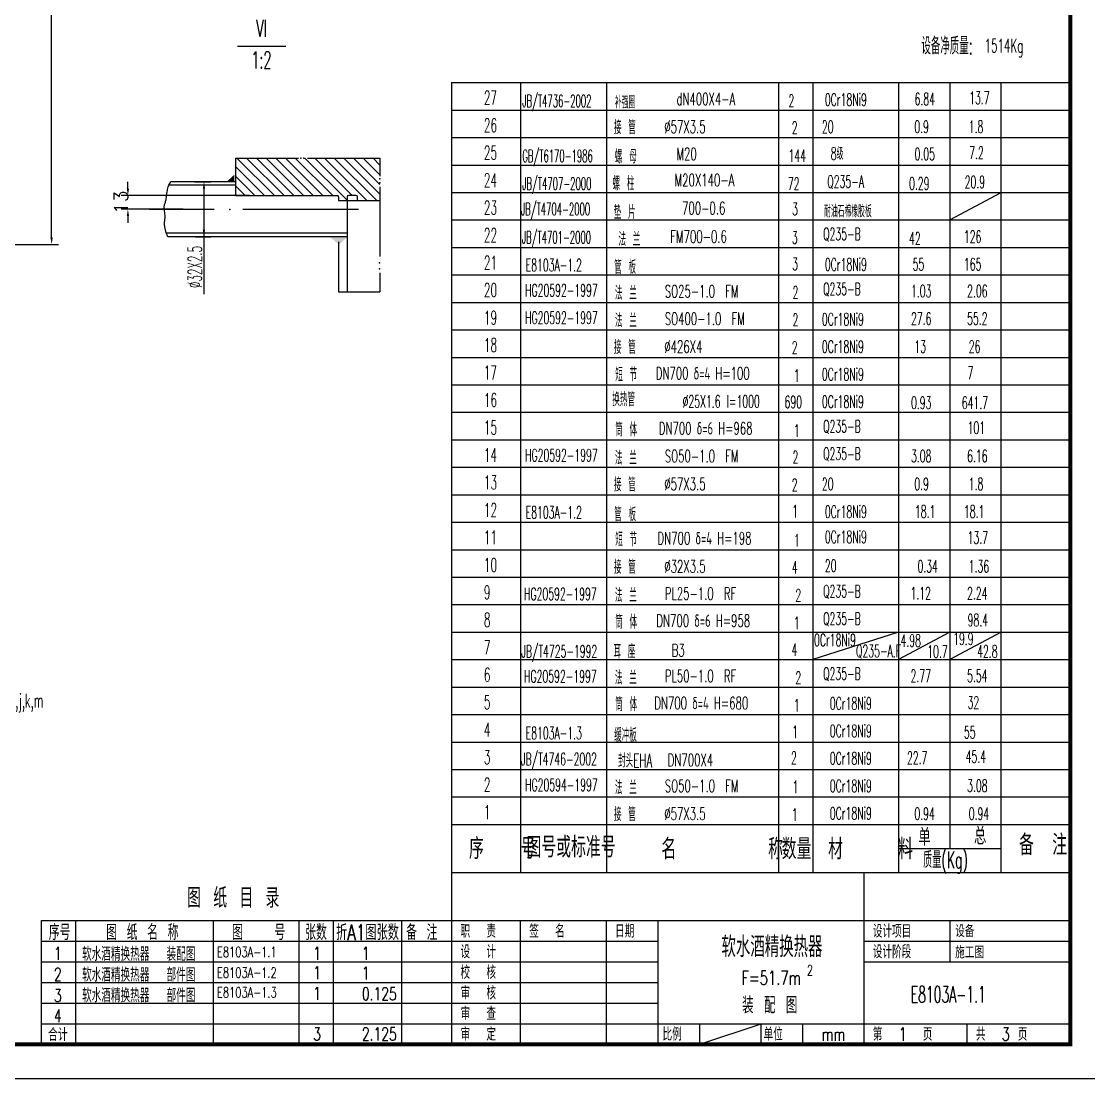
# Model space of a CAD drawing. Header units: millimetres. Extents: x 883 to 5635, y 546 to 4751.
# Drawn here: x 2276 to 3829, y 546 to 2085 of the extents above; entities that cross this region are included whole.
import ezdxf
from ezdxf.enums import TextEntityAlignment as Align

# ---------------------------------------------------------------- set-up
doc = ezdxf.new("R2010")
doc.units = ezdxf.units.MM
for name, color, linetype in [('1', 2, 'Continuous'), ('1轮廓实线层', 1, 'Continuous'), ('2', 1, 'Continuous'), ('6', 2, 'Continuous'), ('CDR_DIM', 7, 'Continuous'), ('CDR_DWG1', 1, 'Continuous'), ('CDR_TEXT', 7, 'Continuous'), ('TEXT', 2, 'Continuous')]:
    doc.layers.add(name, color=color, linetype=linetype)
doc.styles.add('HZ', font='romans', dxfattribs={"width": 0.75, "bigfont": 'HZ'})
doc.styles.add('HZTXT', font='txt', dxfattribs={"width": 0.75, "bigfont": 'HZTXT'})
doc.styles.get("Standard").update_dxf_attribs({"font": 'txt', "bigfont": 'gbcbig.shx'})

msp = doc.modelspace()

# ---------------------------------------------------------------- linework, layer by layer
for p, q in [((2320, 1770.4), (2320, 4336.4)), ((2590.6, 2048.9), (2660.7, 2048.9)), ((2587.7, 1886), (2679.3, 1886)), ((2692.3, 1886), (2797.8, 1886)), ((2797.8, 1886), (2797.8, 1859.5)), ((2431, 1841.6), (2431, 1851.6)), ((2490.7, 1846.4), (2491.9, 1848.9)), ((2491.9, 1848.9), (2493.4, 1851.6)), ((2487.5, 1832.2), (2487.7, 1833.8)), ((2487.7, 1833.8), (2487.9, 1835.4)), ((2487.9, 1835.4), (2488.1, 1837)), ((2488.1, 1837), (2488.4, 1838.7)), ((2488.4, 1838.7), (2488.7, 1840.4)), ((2488.7, 1840.4), (2489.2, 1842.2)), ((2489.2, 1842.2), (2489.8, 1844.2)), ((2489.8, 1844.2), (2490.7, 1846.4)), ((2797.8, 1844.3), (2797.8, 1742.9)), ((3627.2, 1795.9), (3701.8, 1835.9)), ((2607.8, 1831.6), (2421, 1831.6)), ((2484, 1816), (2484.2, 1817.2)), ((2484.2, 1817.2), (2484.5, 1818.3)), ((2484.5, 1818.3), (2484.8, 1819.5)), ((2484.8, 1819.5), (2485.1, 1820.6)), ((2485.1, 1820.6), (2485.5, 1821.8)), ((2485.5, 1821.8), (2485.8, 1823.1)), ((2485.8, 1823.1), (2486.2, 1824.4)), ((2486.2, 1824.4), (2486.5, 1825.9)), ((2486.5, 1825.9), (2486.8, 1827.4)), ((2486.8, 1827.4), (2487, 1828.9)), ((2487, 1828.9), (2487.3, 1830.5)), ((2487.3, 1830.5), (2487.5, 1832.2)), ((2511.2, 1811.6), (2421, 1811.6)), ((2431, 1801.6), (2431, 1791.6)), ((2483.9, 1814.7), (2484, 1816)), ((2483.9, 1813.4), (2483.9, 1814.7)), ((2484, 1811.9), (2483.9, 1813.4)), ((2484.2, 1810.3), (2484, 1811.9)), ((2484.5, 1808.6), (2484.2, 1810.3)), ((2484.7, 1806.8), (2484.5, 1808.6)), ((2485, 1804.9), (2484.7, 1806.8)), ((2485.2, 1803), (2485, 1804.9)), ((2485.2, 1801), (2485.2, 1803)), ((2484.5, 1792.1), (2484.7, 1794.6)), ((2484.5, 1789.2), (2484.5, 1792.1)), ((2484.8, 1785.8), (2484.5, 1789.2)), ((2484.7, 1794.6), (2485, 1796.8)), ((2485, 1796.8), (2485.2, 1799)), ((2485.2, 1799), (2485.2, 1801)), ((2485.6, 1781.8), (2484.8, 1785.8)), ((2486.9, 1777.1), (2485.6, 1781.8)), ((2488.9, 1771.6), (2486.9, 1777.1)), ((1906.6, 1760.4), (2330, 1760.4)), ((2797.8, 1719.2), (2797.8, 1691.2)), ((2737.7, 1691.2), (2797.8, 1691.2)), ((3552.5, 1195.9), (3427.5, 1155.9))]:
    msp.add_line(p, q)
at = {"color": 0}
for p, q in [((2644.1, 1831.6), (2589.7, 1886)), ((2658.3, 1831.6), (2603.8, 1886)), ((2672.4, 1831.6), (2618, 1886)), ((2686.6, 1831.6), (2632.1, 1886)), ((2700.7, 1831.6), (2646.3, 1886)), ((2714.8, 1831.6), (2660.4, 1886)), ((2729, 1831.6), (2674.5, 1886)), ((2750.6, 1824.1), (2688.7, 1886)), ((2757.3, 1831.6), (2702.8, 1886)), ((2778.9, 1824.1), (2717, 1886)), ((2793.1, 1824.1), (2731.1, 1886)), ((2797.8, 1833.5), (2745.3, 1886)), ((2797.8, 1847.7), (2759.4, 1886)), ((2797.8, 1861.8), (2773.5, 1886)), ((2797.8, 1875.9), (2787.7, 1886)), ((2630, 1831.6), (2587.7, 1873.9)), ((2615.8, 1831.6), (2587.7, 1859.7)), ((2601.7, 1831.6), (2587.7, 1845.6))]:
    msp.add_line(p, q, dxfattribs=at)
at = {"color": 0, "linetype": 'ByBlock'}
for p, q in [((2528, 1851.6), (2551.7, 1851.6)), ((2541.7, 1841.6), (2541.7, 1687.8)), ((2529.3, 1771.6), (2551.7, 1771.6))]:
    msp.add_line(p, q, dxfattribs=at)
at = {"color": 7}
for p, q in [((2305.4, 745.9), (2901.8, 745.9)), ((2305.4, 715.9), (2901.8, 715.9)), ((2305.4, 685.9), (2901.8, 685.9)), ((2305.4, 655.9), (2901.8, 655.9)), ((2305.4, 625.9), (2901.8, 625.9)), ((2305.4, 595.9), (2901.8, 595.9))]:
    msp.add_line(p, q, dxfattribs=at)
for p in [(2682.7, 1885.9), (2686.8, 1885.9), (2797.7, 1855.9), (2797.7, 1850.1), (2579.5, 1811.3), (2797.3, 1733.7), (2797.3, 1724.7)]:
    msp.add_point(p)
at = {"color": 0, "linetype": 'ByBlock'}
for points in [[(2540, 1841.6), (2543.3, 1841.6), (2541.7, 1851.6)], [(2540, 1781.6), (2543.3, 1781.6), (2541.7, 1771.6)]]:
    msp.add_solid(points, dxfattribs=at)
for points in [[(2586, 1861.9), (2586, 1852.8), (2575.1, 1851.9)], [(2750.1, 1771.2), (2738.4, 1760.2), (2724.7, 1771.2)]]:
    msp.add_solid(points)
at = {"lineweight": 0}
for points in [[(2429.4, 1841.6), (2432.7, 1841.6), (2431, 1831.6)], [(2429.4, 1801.6), (2432.7, 1801.6), (2431, 1811.6)], [(2318.3, 1770.4), (2321.7, 1770.4), (2320, 1760.4)]]:
    msp.add_solid(points, dxfattribs=at)
at = {"layer": '1'}
for p, q in [((3502.5, 595.9), (3502.5, 845.9)), ((2355.4, 593.4), (2355.4, 775.9)), ((2555.4, 593.4), (2555.4, 775.9)), ((2680.4, 593.4), (2680.4, 775.9)), ((2730.4, 593.4), (2730.4, 775.9)), ((2829.7, 593.4), (2829.7, 775.9)), ((2902.5, 775.9), (3802.5, 775.9)), ((3002.5, 595.9), (3002.5, 775.9)), ((3127.5, 595.9), (3127.5, 775.9)), ((3202.5, 595.9), (3202.5, 775.9)), ((3627.5, 715.9), (3627.5, 775.9)), ((2902.5, 745.9), (3202.5, 745.9)), ((3502.5, 745.9), (3802.5, 745.9)), ((2902.5, 715.9), (3202.5, 715.9)), ((3502.5, 715.9), (3802.5, 715.9)), ((2902.5, 685.9), (3202.5, 685.9)), ((2902.5, 655.9), (3202.5, 655.9)), ((2902.5, 625.9), (3802.5, 625.9)), ((3263.1, 595.9), (3263.1, 625.9)), ((3263.1, 595.9), (3352.5, 625.9)), ((3352.5, 595.9), (3352.5, 625.9)), ((3413.1, 595.9), (3413.1, 625.9)), ((3652.5, 595.9), (3652.5, 625.9))]:
    msp.add_line(p, q, dxfattribs=at)
at = {"layer": '1轮廓实线层'}
for p, q in [((2901.8, 1995.9), (2901.8, 595.9)), ((2587.7, 1886), (2587.7, 1831.6)), ((2587.7, 1851.6), (2493.4, 1851.6)), ((2587.7, 1846.6), (2490.8, 1846.6)), ((2587.7, 1831.6), (2735.7, 1831.6)), ((2737.7, 1829.6), (2737.7, 1824.1)), ((2737.7, 1824.1), (2797.8, 1824.1)), ((2750.2, 1829.6), (2750.2, 1824.1)), ((2750.2, 1824.1), (2750.2, 1691.2)), ((2763.2, 1831.6), (2752.2, 1831.6)), ((2765.2, 1824.1), (2765.2, 1829.6)), ((2750.2, 1776.6), (2487.1, 1776.6)), ((2750.2, 1771.6), (2488.9, 1771.6)), ((2737.7, 1764.1), (2737.7, 1691.2)), ((2903, 845.9), (3802.5, 845.9)), ((2305.4, 593.4), (2305.4, 775.9)), ((2305.4, 775.9), (2901.8, 775.9))]:
    msp.add_line(p, q, dxfattribs=at)
for centre, start, end in [((2735.7, 1829.6), 0, 90), ((2752.2, 1829.6), 90, 180), ((2763.2, 1829.6), 0, 90)]:
    msp.add_arc(centre, 2, start, end, dxfattribs=at)
at = {"layer": '2'}
for p, q in [((2461.8, 1811.6), (2556.7, 1811.6)), ((2598.1, 1811.6), (2766.8, 1811.6)), ((2902.5, 595.9), (3802.5, 595.9))]:
    msp.add_line(p, q, dxfattribs=at)
at = {"layer": '2', "color": 7}
msp.add_line((2305.4, 775.9), (2901.8, 775.9), dxfattribs=at)
at = {"layer": '6'}
msp.add_line((882.5, 545.9), (3852.5, 545.9), dxfattribs=at)
at = {"layer": '6', "const_width": 6.02}
msp.add_lwpolyline([(1007.5, 595.9), (3802.5, 595.9), (3802.5, 4700.9), (1007.5, 4700.9)], close=True, dxfattribs=at)
at = {"layer": 'CDR_DIM'}
for p, q in [((2901.8, 1995.9), (3802.5, 1995.9)), ((3002.5, 1995.9), (3002.5, 845.9)), ((3127.5, 1995.9), (3127.5, 845.9)), ((3377.5, 1995.9), (3377.5, 845.9)), ((3427.5, 1995.9), (3427.5, 845.9)), ((3552.5, 1995.9), (3552.5, 845.9)), ((3701.8, 845.9), (3701.8, 1995.9)), ((2901.8, 1955.9), (3802.5, 1955.9)), ((2901.8, 1955.9), (3802.5, 1955.9)), ((2901.8, 1955.9), (3802.5, 1955.9)), ((2901.8, 1915.9), (3802.5, 1915.9)), ((2901.8, 1915.9), (3802.5, 1915.9)), ((2901.8, 1875.9), (3802.5, 1875.9)), ((2901.8, 1835.9), (3802.5, 1835.9)), ((2901.8, 1795.9), (3802.5, 1795.9)), ((2901.8, 1755.9), (3802.5, 1755.9)), ((2901.8, 1715.9), (3802.5, 1715.9)), ((2901.8, 1675.9), (3802.5, 1675.9)), ((2901.8, 1635.9), (3802.5, 1635.9)), ((2901.8, 1595.9), (3802.5, 1595.9)), ((2901.8, 1555.9), (3802.5, 1555.9)), ((2901.8, 1515.9), (3802.5, 1515.9)), ((2901.8, 1475.9), (3802.5, 1475.9)), ((2901.8, 1435.9), (3802.5, 1435.9)), ((2901.8, 1395.9), (3802.5, 1395.9)), ((2901.8, 1355.9), (3802.5, 1355.9)), ((2901.8, 1315.9), (3802.5, 1315.9)), ((2901.8, 1275.9), (3802.5, 1275.9)), ((2901.8, 1235.9), (3802.5, 1235.9)), ((2901.8, 1195.9), (3802.5, 1195.9)), ((3627.2, 1195.9), (3552.5, 1155.9)), ((3701.8, 1195.9), (3627.2, 1155.9)), ((2901.8, 1155.9), (3802.5, 1155.9)), ((2901.8, 1115.9), (3802.5, 1115.9)), ((2901.8, 1075.9), (3802.5, 1075.9)), ((2901.8, 1035.9), (3802.5, 1035.9)), ((2901.8, 995.9), (3802.5, 995.9)), ((2901.8, 955.9), (3802.5, 955.9)), ((2901.8, 915.9), (3802.5, 915.9)), ((3552.5, 880.9), (3701.8, 880.9))]:
    msp.add_line(p, q, dxfattribs=at)
at = {"layer": 'CDR_DWG1'}
msp.add_line((3802.5, 1715.9), (3802.5, 845.9), dxfattribs=at)
at = {"layer": 'CDR_TEXT'}
msp.add_line((3627.2, 1995.9), (3627.2, 880.9), dxfattribs=at)
at = {"layer": 'DEFPOINTS', "color": 0, "linetype": 'ByBlock'}
for p in [(2528, 1851.6), (2529.2, 1771.6), (2541.7, 1771.6)]:
    msp.add_point(p, dxfattribs=at)

# ---------------------------------------------------------------- texts
at = {"width": 0.55}
for s, height, p in [('VI', 25, (2617.6, 2062.4)), ('1:2', 25, (2610.5, 2016.3)), ('E8103A-1.2', 18, (3009.8, 1721.2)), ('E8103A-1.2', 18, (3009.8, 1361.2)), ('g,h,j,k,m', 20, (2244.5, 1086.2)), ('E8103A-1.3', 18, (3009.8, 1039.9)), ('E8103A-1.1', 24, (3570.2, 656.6))]:
    msp.add_text(s, height=height, dxfattribs=at).set_placement(p)
at = {"color": 0, "lineweight": -3, "width": 0.55}
msp.add_text('∅32X2.5', height=20, rotation=90, dxfattribs=at).set_placement((2538.4, 1696.8))
at = {"style": 'HZTXT', "width": 0.7}
for s, p in [('软水酒精换热器  装配图', (2364.3, 717.3)), ('软水酒精换热器  部件图', (2364.3, 687.1)), ('软水酒精换热器  部件图', (2364.3, 657.1))]:
    msp.add_text(s, height=20, dxfattribs=at).set_placement(p)
at = {"insert": (2421, 1821.6), "char_height": 20, "attachment_point": 5, "rotation": 90}
msp.add_mtext('\\A1;13', dxfattribs=at)
at = {"layer": '1', "style": 'HZTXT', "width": 0.7}
for s, height, p in [('图 纸 目 录', 28.75, (2517.1, 794.7)), ('序号', 22.5, (2316, 747.6)), ('图 纸 名 称', 22.5, (2399.5, 747.6)), ('图   号', 22.5, (2582.7, 747.6)), ('张数', 22.5, (2689, 747.6)), ('备 注', 22.5, (2835.9, 747.6)), ('1', 18.7, (2323.4, 719)), ('E8103A-1.1', 15, (2560.7, 722.8)), ('1', 18.7, (2700.6, 719)), ('1', 18.7, (2771.5, 719)), ('2', 18.7, (2323.4, 688.3)), ('E8103A-1.2', 15, (2560.7, 692.8)), ('1', 18.7, (2700.6, 690.5)), ('1', 18.7, (2771.5, 690)), ('3', 18.7, (2323.4, 657.6)), ('E8103A-1.3', 15, (2560.7, 664)), ('1', 18.7, (2700.6, 660.5)), ('0.125', 18.75, (2771.5, 660)), ('4', 18.7, (2323.4, 628)), ('合计', 18.75, (2314.7, 600.5)), ('3', 18.7, (2700.6, 601.4)), ('2.125', 18.75, (2771.5, 601.4))]:
    msp.add_text(s, height=height, dxfattribs=at).set_placement(p)
at = {"layer": '1', "style": 'HZTXT', "width": 0.677275}
msp.add_text('折A1图张数', height=22.5, dxfattribs=at).set_placement((2733.9, 747.6), (2825.4, 747.6), align=Align.FIT)
at = {"layer": '1', "style": 'HZTXT', "width": 0.7}
msp.add_text('2', height=15.2, dxfattribs=at).set_placement((3423.5, 696.1), align=Align.CENTER)
at = {"layer": '2'}
for s, height, width, p in [('设备净质量:', 25, 0.55, (3585.7, 2036.9)), ('1514Kg', 20, 0.55, (3677.6, 2039.7)), ('27', 20, 0.55, (2949.2, 1963.8)), ('JB/T4736-2002', 18, 0.5, (3004.9, 1960.2)), ('补强圈', 18, 0.55, (3139.7, 1958.3)), ('2', 18, 0.55, (3392.3, 1960.5)), ('0Cr18Ni9', 18, 0.55, (3445.2, 1962.1)), ('6.84', 18, 0.55, (3575.7, 1963)), ('13.7', 18, 0.55, (3655.2, 1964.7)), ('26', 20, 0.55, (2949.2, 1923.8)), ('接 管', 20, 0.55, (3138.2, 1920.8)), ('2', 18, 0.55, (3397.1, 1921.2)), ('20', 18, 0.55, (3440.9, 1922.5)), ('0.9', 18, 0.55, (3575.4, 1922.6)), ('1.8', 18, 0.55, (3654.6, 1922.6)), ('25', 20, 0.55, (2949.2, 1883.8)), ('GB/T6170-1986', 18, 0.5, (3004.9, 1880.2)), ('螺 母', 20, 0.55, (3139.7, 1878.3)), ('144', 18, 0.55, (3392.3, 1880.5)), ('8级', 18, 0.55, (3453.8, 1883.6)), ('0.05', 18, 0.55, (3575.7, 1883)), ('7.2', 18, 0.55, (3655.2, 1884.7)), ('24', 20, 0.55, (2949.2, 1843.8)), ('JB/T4707-2000', 18, 0.5, (3004.8, 1839.9)), ('螺 柱', 20, 0.55, (3136.3, 1839.2)), ('72', 18, 0.55, (3391.3, 1839.6)), ('Q235-A', 18, 0.55, (3448.7, 1842.8)), ('0.29', 18, 0.55, (3567.7, 1840)), ('20.9', 18, 0.55, (3648.6, 1842.1)), ('23', 20, 0.55, (2949.2, 1803.8)), ('JB/T4704-2000', 18, 0.5, (3003, 1802.7)), ('垫 片', 20, 0.55, (3138, 1797.2)), ('3', 18, 0.55, (3397.5, 1802.9)), ('耐油石棉橡胶板', 18, 0.55, (3444.1, 1799.7)), ('22', 20, 0.55, (2949.2, 1763.8)), ('JB/T4701-2000', 18, 0.5, (3004.3, 1761.7)), ('法 兰', 20, 0.55, (3144.8, 1757.9)), ('3', 18, 0.55, (3397.2, 1761.1)), ('Q235-B', 18, 0.55, (3442.7, 1766.5)), ('42', 18, 0.55, (3567.7, 1760)), ('126', 18, 0.55, (3647.5, 1762.5)), ('21', 20, 0.55, (2949.2, 1723.8)), ('管 板', 20, 0.55, (3138.6, 1717.4)), ('3', 18, 0.55, (3397.6, 1722.9)), ('0Cr18Ni9', 18, 0.55, (3445.2, 1722.1)), ('55', 18, 0.55, (3572.9, 1722.5)), ('165', 18, 0.55, (3647.5, 1722.5)), ('20', 20, 0.55, (2949.2, 1683.8)), ('HG20592-1997', 18, 0.55, (3009, 1684.5)), ('法 兰', 20, 0.55, (3139.7, 1679.6)), ('2', 18, 0.55, (3398.2, 1681.7)), ('Q235-B', 18, 0.55, (3442.7, 1686.5)), ('1.03', 18, 0.55, (3570.6, 1683.3)), ('2.06', 18, 0.55, (3652.2, 1683.3)), ('19', 20, 0.55, (2949.2, 1643.8)), ('HG20592-1997', 18, 0.55, (3009, 1644.5)), ('法 兰', 20, 0.55, (3139.7, 1639.6)), ('2', 18, 0.55, (3398.2, 1641.7)), ('0Cr18Ni9', 18, 0.55, (3440.9, 1642.4)), ('27.6', 18, 0.55, (3570.6, 1643.3)), ('55.2', 18, 0.55, (3652.2, 1643.3)), ('18', 20, 0.55, (2949.2, 1603.8)), ('接 管', 20, 0.55, (3138.2, 1600.8)), ('2', 18, 0.55, (3397.1, 1601.2)), ('0Cr18Ni9', 18, 0.55, (3440.9, 1602.4)), ('13', 18, 0.55, (3575.4, 1602.6)), ('26', 18, 0.55, (3654.6, 1602.6)), ('17', 20, 0.55, (2949.2, 1563.8)), ('短 节', 20, 0.55, (3140.2, 1560.9)), ('1', 18, 0.55, (3400.1, 1560.4)), ('0Cr18Ni9', 18, 0.55, (3440.9, 1562.4)), ('7', 18, 0.55, (3652.9, 1564.4)), ('16', 20, 0.55, (2949.2, 1523.8)), ('换热管', 20, 0.55, (3135.9, 1524.8)), ('%%c25X1.6 l=1000', 18, 0.55, (3238.2, 1522.7)), ('690', 18, 0.55, (3386.5, 1522)), ('0Cr18Ni9', 18, 0.55, (3440.9, 1522.4)), ('0.93', 18, 0.55, (3570.6, 1520.8)), ('641.7', 18, 0.55, (3644.4, 1520.8)), ('15', 20, 0.55, (2949.2, 1483.8)), ('筒 体', 20, 0.55, (3140.2, 1480.9)), ('1', 18, 0.55, (3400.1, 1480.4)), ('Q235-B', 18, 0.55, (3442.7, 1486.5)), ('101', 18, 0.55, (3652.9, 1484.4)), ('14', 20, 0.55, (2949.2, 1443.8)), ('HG20592-1997', 18, 0.55, (3009, 1444.5)), ('法 兰', 20, 0.55, (3139.7, 1439.6)), ('Q235-B', 18, 0.55, (3442.7, 1446.5)), ('3.08', 18, 0.55, (3570.6, 1443.3)), ('6.16', 18, 0.55, (3652.2, 1443.3)), ('2', 18, 0.55, (3398.2, 1441.7)), ('13', 20, 0.55, (2949.2, 1403.8)), ('接 管', 20, 0.55, (3138.2, 1400.8)), ('2', 18, 0.55, (3397.1, 1401.2)), ('20', 18, 0.55, (3440.9, 1402.5)), ('0.9', 18, 0.55, (3575.4, 1402.6)), ('1.8', 18, 0.55, (3654.6, 1402.6)), ('12', 20, 0.55, (2949.2, 1363.8)), ('管 板', 20, 0.55, (3138.6, 1357.4)), ('1', 18, 0.55, (3397.6, 1362.9)), ('0Cr18Ni9', 18, 0.55, (3445.2, 1362.1)), ('18.1', 18, 0.55, (3576.2, 1362.5)), ('18.1', 18, 0.55, (3647.5, 1362.5)), ('11', 20, 0.55, (2949.2, 1323.8)), ('短 节', 20, 0.55, (3140.2, 1320.9)), ('1', 18, 0.55, (3400.1, 1320.4)), ('0Cr18Ni9', 18, 0.55, (3445.2, 1325.6)), ('13.7', 18, 0.55, (3652.9, 1324.4)), ('10', 20, 0.55, (2949.2, 1283.8)), ('接 管', 20, 0.55, (3138.2, 1280.8)), ('4', 18, 0.55, (3397.1, 1281.2)), ('20', 18, 0.55, (3445.2, 1283.6)), ('0.34', 18, 0.55, (3580, 1282.6)), ('1.36', 18, 0.55, (3654.6, 1282.6)), ('9', 20, 0.55, (2949.2, 1243.8)), ('HG20592-1997', 18, 0.55, (3007.5, 1242.5)), ('法 兰', 20, 0.55, (3139.7, 1239.6)), ('2', 18, 0.55, (3402.4, 1240.6)), ('Q235-B', 18, 0.55, (3442.7, 1246.5)), ('1.12', 18, 0.55, (3569.9, 1243.3)), ('2.24', 18, 0.55, (3652.2, 1243.3)), ('8', 20, 0.55, (2949.2, 1203.8)), ('筒 体', 20, 0.55, (3140.2, 1200.9)), ('1', 18, 0.55, (3400.1, 1200.4)), ('Q235-B', 18, 0.55, (3442.7, 1206.5)), ('98.4', 18, 0.55, (3652.9, 1204.4)), ('7', 20, 0.55, (2949.2, 1163.8)), ('0Cr18Ni9', 18, 0.55, (3429.4, 1175.5)), ('4.98', 18, 0.55, (3555.3, 1174.7)), ('19.9', 18, 0.55, (3631.9, 1177.2)), ('JB/T4725-1992', 18, 0.55, (3003.3, 1158.9)), ('耳 座', 20, 0.55, (3137.6, 1157.9)), ('4', 18, 0.55, (3396.6, 1161.4)), ('Q235-A.F', 18, 0.55, (3490.6, 1159.3)), ('10.7', 18, 0.55, (3594.2, 1158.6)), ('42.8', 18, 0.55, (3666.8, 1158.8)), ('6', 20, 0.55, (2949.2, 1123.8)), ('HG20592-1997', 18, 0.55, (3007.5, 1122.5)), ('法 兰', 20, 0.55, (3139.7, 1119.6)), ('2', 18, 0.55, (3402.4, 1120.6)), ('Q235-B', 18, 0.55, (3442.7, 1126.5)), ('2.77', 18, 0.55, (3569.9, 1123.3)), ('5.54', 18, 0.55, (3652.2, 1123.3)), ('5', 20, 0.55, (2949.2, 1083.8)), ('筒 体', 20, 0.55, (3140.2, 1080.9)), ('1', 18, 0.55, (3400.1, 1080.4)), ('0Cr18Ni9', 18, 0.55, (3452.4, 1083.1)), ('32', 18, 0.55, (3652.9, 1084.4)), ('4', 20, 0.55, (2949.2, 1043.8)), ('缓冲板', 20, 0.55, (3138.6, 1036.1)), ('1', 18, 0.55, (3397.6, 1041.6)), ('0Cr18Ni9', 18, 0.55, (3452.4, 1043.1)), ('55', 18, 0.55, (3647.5, 1041.2)), ('3', 20, 0.55, (2949.2, 1003.8)), ('JB/T4746-2002', 18, 0.55, (3002.8, 1002)), ('封头EHA', 20, 0.55, (3144.3, 998.9)), ('2', 18, 0.55, (3395.9, 1003.9)), ('0Cr18Ni9', 18, 0.55, (3452.4, 1003.1)), ('22.7', 18, 0.55, (3564.7, 1003.9)), ('45.4', 18, 0.55, (3650, 1005.8)), ('2', 20, 0.55, (2949.2, 963.8)), ('HG20594-1997', 18, 0.55, (3009, 964.5)), ('法 兰', 20, 0.55, (3139.7, 959.6)), ('1', 18, 0.55, (3398.2, 961.7)), ('0Cr18Ni9', 18, 0.55, (3452.4, 963.1)), ('3.08', 18, 0.55, (3652.2, 963.3)), ('1', 20, 0.55, (2949.2, 923.8)), ('接 管', 20, 0.55, (3138.2, 920.8)), ('1', 18, 0.55, (3397.1, 921.2)), ('0Cr18Ni9', 18, 0.55, (3452.4, 923.1)), ('0.94', 18, 0.55, (3575.5, 922.6)), ('0.94', 18, 0.55, (3654.6, 922.6))]:
    msp.add_text(s, height=height, dxfattribs=dict(at, width=width)).set_placement(p)
at = {"layer": '2', "style": 'HZ', "width": 0.6}
for s, p in [('dN400X4-A', (3229.2, 1963)), ('%%c57X3.5', (3211.5, 1922.5)), ('M20', (3229.2, 1883)), ('M20X140-A', (3226.5, 1845)), ('700-0.6', (3237.4, 1804.1)), ('FM700-0.6', (3220.2, 1762.8)), ('SO25-1.0  FM', (3212.2, 1683.1)), ('SO400-1.0  FM', (3212.2, 1643.1)), ('%%c426X4', (3211.5, 1602.5)), ('DN700 δ=4 H=100', (3199.1, 1563.6)), ('DN700 δ=6 H=968', (3203.5, 1483.6)), ('SO50-1.0  FM', (3212.2, 1443.1)), ('%%c57X3.5', (3211.5, 1402.5)), ('DN700 δ=4 H=198', (3201.7, 1323.6)), ('%%c32X3.5', (3211.5, 1282.5)), ('PL25-1.0  RF', (3212.2, 1243.1)), ('DN700 δ=6 H=958', (3200, 1203.6)), ('B3', (3222.2, 1160.6)), ('PL50-1.0  RF', (3212.2, 1123.1)), ('DN700 δ=4 H=680', (3197, 1083.6)), ('DN700X4', (3216.5, 1000.6)), ('SO50-1.0  FM', (3212.2, 963.1)), ('%%c57X3.5', (3211.5, 922.5))]:
    msp.add_text(s, height=18, dxfattribs=at).set_placement(p)
at = {"layer": 'CDR_DIM', "width": 0.55}
msp.add_text('质量(Kg)', height=24, dxfattribs=at).set_placement((3588.3, 852.5))
at = {"layer": 'CDR_TEXT', "attachment_point": 1}
for s, insert, char_height, width in [('图号或标准号', (3011.1, 897.8), 30, 173.44), ('单', (3581.3, 909.9), 25, 40.085), ('总', (3662.2, 911.7), 25, 42.696), ('备 注', (3727.7, 901.2), 30, 173.44), ('序  号', (2927.4, 895.8), 30, 173.44), ('名     称', (3207.3, 895.1), 30, 173.44), ('数量', (3382.4, 895.2), 30, 173.44), ('材   料', (3450, 895.1), 30, 173.44)]:
    msp.add_mtext(s, dxfattribs=dict(at, insert=insert, char_height=char_height, width=width))
at = {"layer": 'TEXT', "style": 'HZTXT', "width": 0.7}
for s, height, p in [('职  责', 19, (2915, 751.1)), ('签  名', 19, (3015, 751.1)), ('日期', 19, (3140, 751.1)), ('设计项目', 19, (3515, 751.1)), ('设备', 17.5, (3634.7, 751.9)), ('设  计', 19, (2915, 721.1)), ('设计阶段', 19, (3515, 721.1)), ('施工图', 17.5, (3634.7, 721.1)), ('校  核', 19, (2915, 691.1)), ('F=51.7m', 20, (3324, 682.6)), ('审  核', 19, (2915, 661.1)), ('装 配 图', 24, (3324.8, 640.9)), ('审  查', 19, (2915, 631.1)), ('审  定', 19, (2915, 601.1)), ('比例', 19, (3209, 601.1)), ('单位', 19, (3356, 601.1)), ('第  1  页  ', 19, (3515, 601.1)), ('共  3 页', 19, (3665, 601.1)), ('mm', 19, (3440.6, 601.1))]:
    msp.add_text(s, height=height, dxfattribs=at).set_placement(p)
msp.add_text('软水酒精换热器', height=30, dxfattribs=at).set_placement((3368.2, 739.3), align=Align.MIDDLE)

doc.saveas('drawing.dxf')
